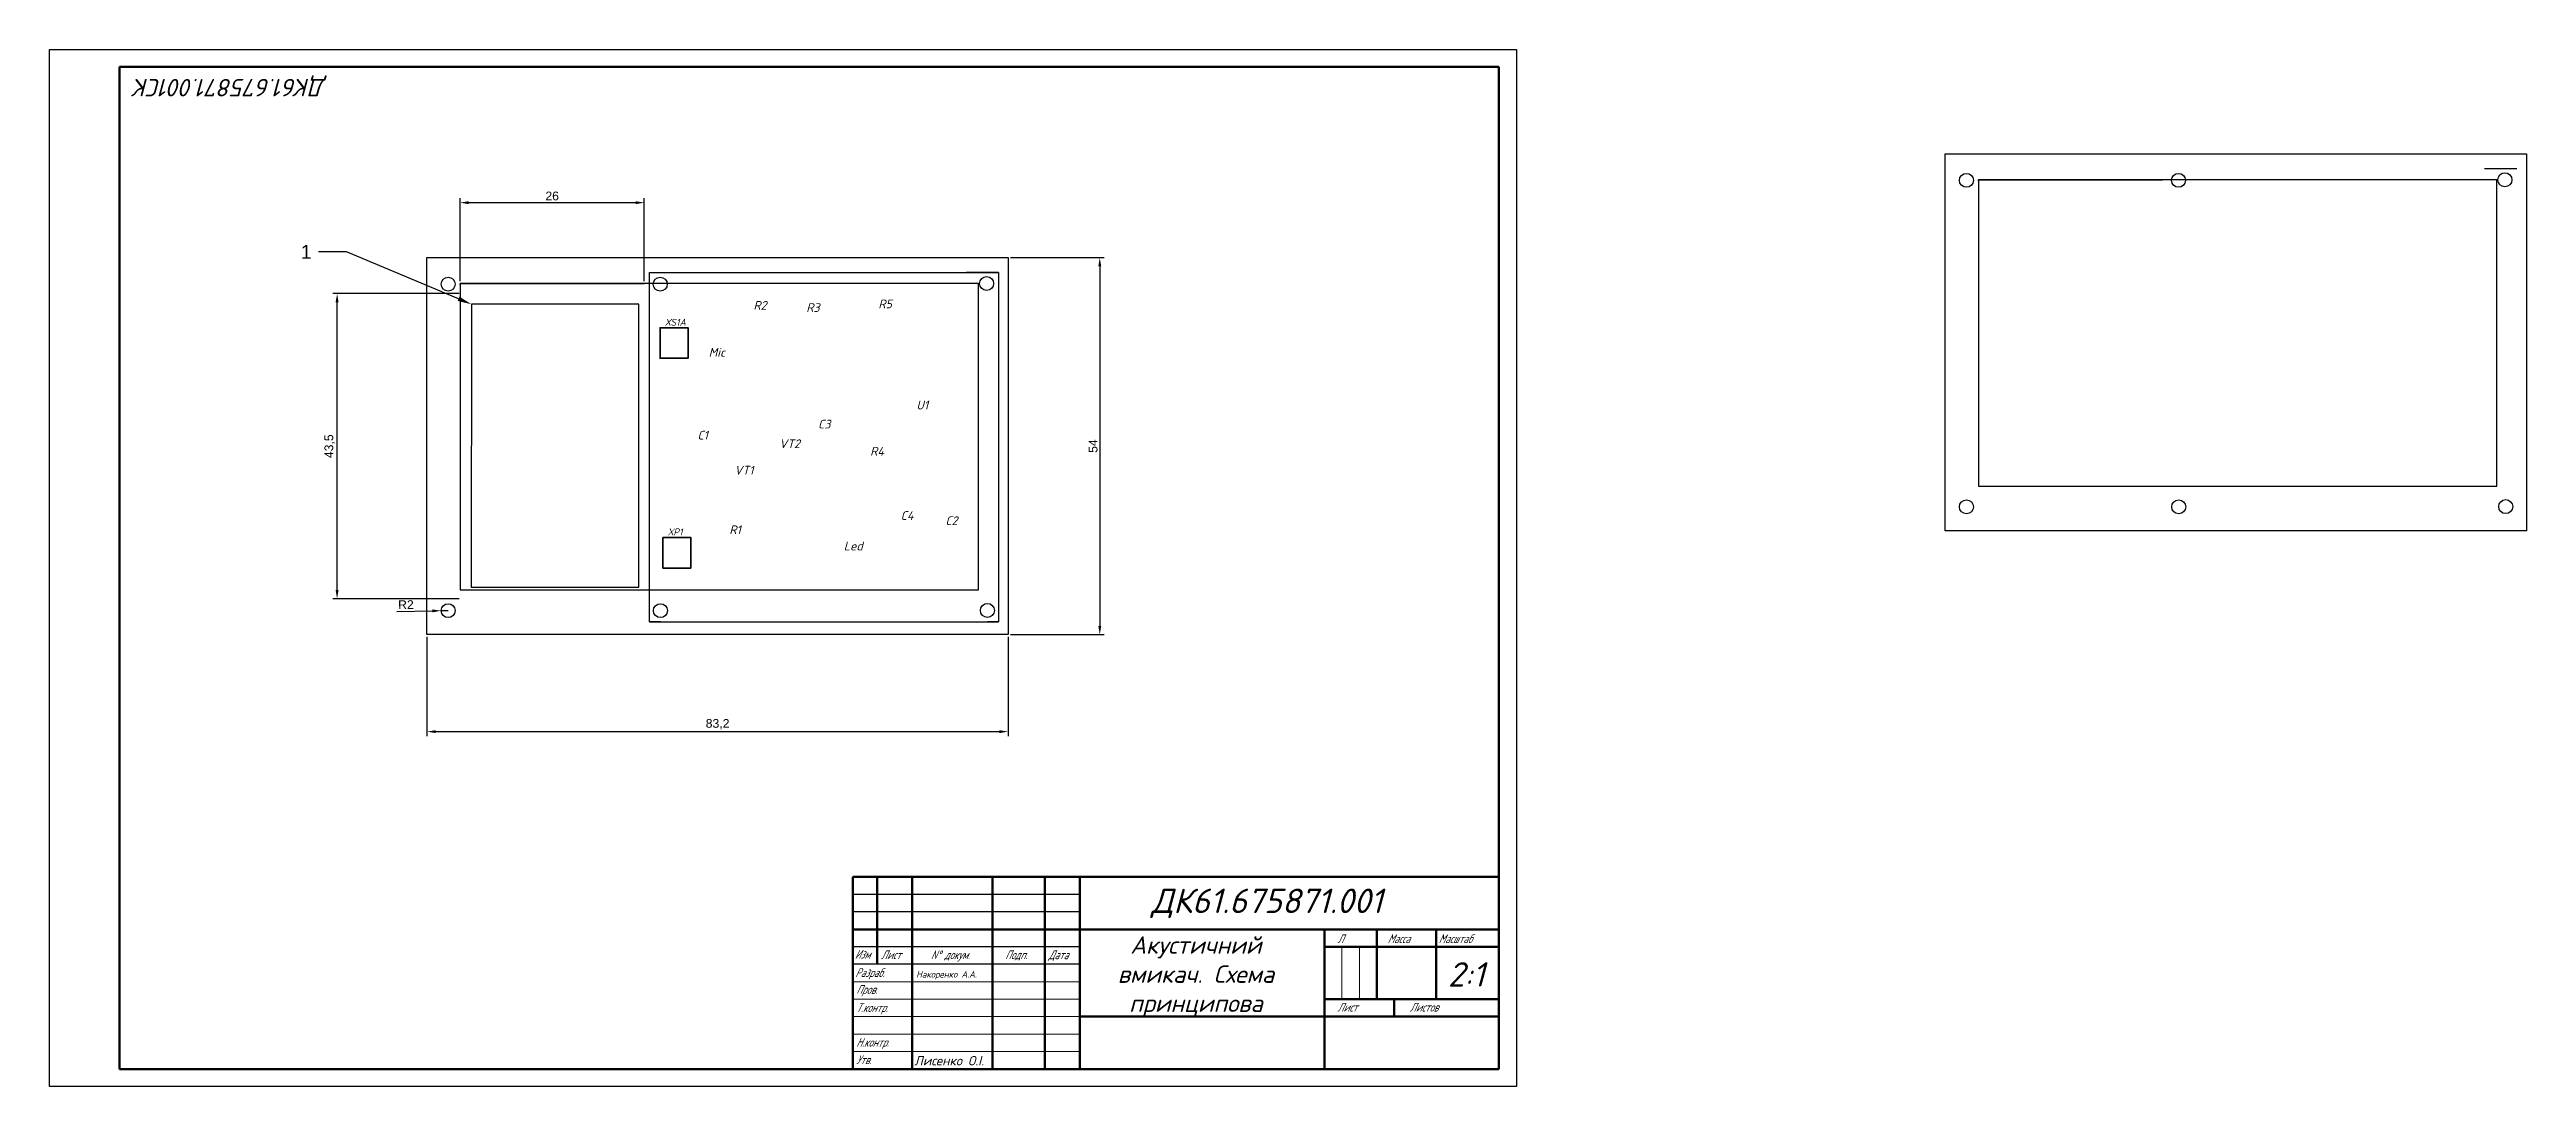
# Model space of a CAD drawing. Header units: millimetres. Extents: x 118 to 828, y 130 to 427.
import ezdxf
from ezdxf import colors
from ezdxf.entities.mleader import LeaderData, LeaderLine
from ezdxf.math import Vec2, Vec3

# ---------------------------------------------------------------- set-up
doc = ezdxf.new("R2010")
doc.units = ezdxf.units.MM
doc.layers.add('KONTUR', color=7, linetype='Continuous')
doc.layers.add('крона', color=50, linetype='Continuous')
for name, color, linetype, lineweight in [('Основная', 255, 'Continuous', 70), ('схема', 7, 'Continuous', 35), ('текст', 7, 'Continuous', 25), ('тонкая', 7, 'Continuous', 20)]:
    doc.layers.add(name, color=color, linetype=linetype, lineweight=lineweight)
doc.styles.get("Standard").update_dxf_attribs({"font": 'arial.ttf'})
doc.styles.add('Гост', font='isocpeui.ttf')
doc.styles.add('стиль1', font='isocpeui.ttf')
doc.dimstyles.new('ISO-25', dxfattribs={"dimtxt": 2.5, "dimasz": 2.5, "dimexe": 1.25, "dimexo": 0.625, "dimtad": 1, "dimtxsty": 'Standard', "dimcen": 2.5, "dimadec": 0, "dimazin": 0, "dimtfac": 1, "dimtmove": 0, "dimatfit": 3, "dimfxl": 1, "dimarcsym": 0})

# ---------------------------------------------------------------- blocks, each defined once
blk = doc.blocks.new('*D19')
at = {"color": 0, "lineweight": -2, "transparency": 16777216}
for p, q in [((393.56, 367.64), (420.42, 367.64)), ((419.17, 365.14), (419.17, 262.14)), ((393.56, 259.64), (420.42, 259.64))]:
    blk.add_line(p, q, dxfattribs=at)
at = {"color": 0, "transparency": 16777216}
for points in [[(418.75, 365.14), (419.58, 365.14), (419.17, 367.64)], [(418.75, 262.14), (419.58, 262.14), (419.17, 259.64)]]:
    blk.add_solid(points, dxfattribs=at)
at = {"layer": 'Defpoints', "color": 0, "transparency": 16777216}
for p in [(392.94, 367.64), (392.94, 259.64), (419.17, 259.64)]:
    blk.add_point(p, dxfattribs=at)
at = {"color": 0, "transparency": 16777216, "insert": (417.27, 313.64), "char_height": 2.5, "attachment_point": 5, "rotation": 90}
blk.add_mtext('54', dxfattribs=at)
blk = doc.blocks.new('*D20')
at = {"color": 0, "lineweight": -2, "transparency": 16777216}
for p, q in [((226.54, 259.02), (226.54, 230.6)), ((392.94, 259.02), (392.94, 230.6)), ((229.04, 231.85), (390.44, 231.85))]:
    blk.add_line(p, q, dxfattribs=at)
at = {"color": 0, "transparency": 16777216}
for points in [[(229.04, 232.27), (229.04, 231.44), (226.54, 231.85)], [(390.44, 232.27), (390.44, 231.44), (392.94, 231.85)]]:
    blk.add_solid(points, dxfattribs=at)
at = {"layer": 'Defpoints', "color": 0, "transparency": 16777216}
for p in [(226.54, 259.64), (392.94, 259.64), (392.94, 231.85)]:
    blk.add_point(p, dxfattribs=at)
at = {"color": 0, "transparency": 16777216, "insert": (309.74, 233.98), "char_height": 2.5, "attachment_point": 5}
blk.add_mtext('83,2', dxfattribs=at)
blk = doc.blocks.new('*D28')
at = {"color": 0, "lineweight": -2, "transparency": 16777216}
for p, q in [((236.01, 360.84), (236.01, 384.61)), ((238.51, 383.36), (286.24, 383.36)), ((288.74, 360.84), (288.74, 384.61))]:
    blk.add_line(p, q, dxfattribs=at)
at = {"color": 0, "transparency": 16777216}
for points in [[(238.51, 383.78), (238.51, 382.94), (236.01, 383.36)], [(286.24, 383.78), (286.24, 382.94), (288.74, 383.36)]]:
    blk.add_solid(points, dxfattribs=at)
at = {"layer": 'Defpoints', "color": 0, "transparency": 16777216}
for p in [(288.74, 383.36), (236.01, 360.21, -150.27), (288.74, 360.21, -150.27)]:
    blk.add_point(p, dxfattribs=at)
at = {"color": 0, "transparency": 16777216, "insert": (262.38, 385.26), "char_height": 2.5, "attachment_point": 5}
blk.add_mtext('26', dxfattribs=at)
blk = doc.blocks.new('*D30')
at = {"color": 0, "lineweight": -2, "transparency": 16777216}
for p, q in [((235.71, 357.31), (199.55, 357.31)), ((200.8, 272.39), (200.8, 354.81)), ((235.71, 269.89), (199.55, 269.89))]:
    blk.add_line(p, q, dxfattribs=at)
at = {"color": 0, "transparency": 16777216}
for points in [[(200.38, 354.81), (201.22, 354.81), (200.8, 357.31)], [(200.38, 272.39), (201.22, 272.39), (200.8, 269.89)]]:
    blk.add_solid(points, dxfattribs=at)
at = {"layer": 'Defpoints', "color": 0, "transparency": 16777216}
for p in [(200.8, 357.31), (236.34, 357.31, -150.27), (236.34, 269.89, -150.27)]:
    blk.add_point(p, dxfattribs=at)
at = {"color": 0, "transparency": 16777216, "insert": (198.67, 313.6), "char_height": 2.5, "attachment_point": 5, "rotation": 90}
blk.add_mtext('43,5', dxfattribs=at)
blk = doc.blocks.new('*D31')
at = {"color": 0, "lineweight": -2, "transparency": 16777216}
for p, q in [((217.91, 266.3), (228.09, 266.44)), ((232.59, 266.5), (230.59, 266.48))]:
    blk.add_line(p, q, dxfattribs=at)
at = {"color": 0, "transparency": 16777216}
blk.add_solid([(228.09, 266.86), (228.1, 266.02), (230.59, 266.48)], dxfattribs=at)
at = {"layer": 'Defpoints', "color": 0, "transparency": 16777216}
for p in [(230.59, 266.48), (232.59, 266.5)]:
    blk.add_point(p, dxfattribs=at)
at = {"color": 0, "transparency": 16777216, "insert": (220.51, 268.22), "char_height": 2.5, "attachment_point": 5, "rotation": 0.79915}
blk.add_mtext('R2', dxfattribs=at)

msp = doc.modelspace()

# ---------------------------------------------------------------- linework, layer by layer
for p, q in [((824.925, 393.076), (815.623, 393.076)), ((824.925, 393.076), (824.925, 393.076)), ((824.925, 393.076), (824.925, 393.076)), ((824.925, 393.076), (824.925, 393.076)), ((824.925, 393.076), (824.925, 393.076)), ((824.925, 393.076), (824.925, 393.076)), ((819.126, 389.942, -150.272), (670.725, 389.942, -150.272)), ((670.725, 389.607, -150.272), (670.725, 389.942, -150.272)), ((670.725, 389.942, -150.272), (670.725, 389.942, -150.272)), ((670.725, 389.942, -150.272), (670.725, 389.942, -150.272)), ((670.725, 389.942, -150.272), (670.725, 389.942, -150.272)), ((670.725, 389.942, -150.272), (723.453, 389.942, -150.272)), ((670.725, 389.607, -150.272), (670.725, 302.187, -150.272)), ((819.126, 388.102, -150.272), (819.126, 389.942, -150.272)), ((819.126, 302.187, -150.272), (819.126, 388.102, -150.272)), ((390.212, 363.349), (380.911, 363.349)), ((390.212, 363.349), (390.212, 363.349)), ((390.212, 363.349), (390.212, 363.349)), ((390.212, 363.349), (390.212, 363.349)), ((390.212, 363.349), (390.212, 363.349)), ((390.212, 363.349), (390.212, 363.349)), ((384.414, 360.215, -150.272), (236.013, 360.215, -150.272)), ((236.013, 359.879, -150.272), (236.013, 360.215, -150.272)), ((236.013, 360.215, -150.272), (236.013, 360.215, -150.272)), ((236.013, 360.215, -150.272), (236.013, 360.215, -150.272)), ((236.013, 360.215, -150.272), (236.013, 360.215, -150.272)), ((236.013, 360.215, -150.272), (288.741, 360.215, -150.272)), ((236.013, 359.879, -150.272), (236.013, 272.46, -150.272)), ((384.414, 358.375, -150.272), (384.414, 360.215, -150.272)), ((384.414, 272.46, -150.272), (384.414, 358.375, -150.272)), ((670.725, 302.187, -150.272), (819.126, 302.187, -150.272)), ((236.013, 272.46, -150.272), (384.414, 272.46, -150.272)), ((413.467, 185.221), (348.467, 185.221)), ((413.467, 180.221), (348.467, 180.221)), ((413.467, 170.221), (348.467, 170.221)), ((413.467, 165.221), (348.467, 165.221)), ((483.467, 135.221), (483.467, 135.221))]:
    msp.add_line(p, q)
for points in [[(821.249, 397.369), (827.649, 397.369), (827.649, 343.369), (827.649, 289.369), (661.249, 289.369), (661.249, 297.369), (661.249, 397.369), (827.649, 397.369)], [(386.537, 367.642), (392.937, 367.642), (392.937, 313.642), (392.937, 259.642), (226.537, 259.642), (226.537, 267.642), (226.537, 367.642), (392.937, 367.642)], [(290.212, 263.349), (290.212, 363.349), (390.212, 363.349), (390.212, 263.349)], [(293.412, 263.349), (290.212, 263.349), (390.212, 263.349), (387.012, 263.349)]]:
    msp.add_lwpolyline(points)
at = {"lineweight": 35}
msp.add_lwpolyline([(293.27, 338.739), (293.27, 347.539), (301.27, 347.539), (301.27, 338.739)], dxfattribs=at)
msp.add_lwpolyline([(294.072, 287.489), (302.072, 287.489), (302.072, 278.689), (294.072, 278.689)], close=True, dxfattribs=at)
for centre in [(667.305, 389.759), (728.034, 389.759), (821.487, 389.921, -6.2), (232.593, 360.032), (293.322, 360.032), (386.775, 360.194, -6.2), (667.305, 296.231), (728.083, 296.231), (821.701, 296.295), (232.593, 266.504), (293.37, 266.504), (386.988, 266.568)]:
    msp.add_circle(centre, 2)
at = {"layer": 'KONTUR'}
for p, q in [((118.467, 130.221), (118.467, 427.221)), ((118.467, 427.221), (538.467, 427.221)), ((538.467, 427.221), (538.467, 130.221)), ((538.467, 130.221), (118.467, 130.221))]:
    msp.add_line(p, q, dxfattribs=at)
at = {"layer": 'крона'}
msp.add_lwpolyline([(287.169, 273.267), (287.169, 354.267), (239.259, 354.267), (239.169, 273.267)], close=True, dxfattribs=at)
at = {"layer": 'Основная'}
for p, q in [((138.467, 135.221), (138.467, 422.221)), ((533.467, 422.221), (138.467, 422.221)), ((533.467, 135.221), (533.467, 422.221)), ((348.467, 190.221), (348.467, 135.221)), ((533.467, 190.221), (348.467, 190.221)), ((355.467, 165.221), (355.467, 190.221)), ((365.467, 190.221), (365.467, 135.221)), ((388.467, 135.221), (388.467, 190.221)), ((403.467, 190.221), (403.467, 135.221)), ((413.467, 190.221), (413.467, 135.221)), ((348.467, 175.221), (533.467, 175.221)), ((483.467, 175.221), (483.467, 135.221)), ((483.467, 170.221), (533.467, 170.221)), ((498.467, 175.221), (498.467, 155.221)), ((515.467, 175.221), (515.467, 155.221)), ((533.467, 150.221), (413.467, 150.221)), ((533.467, 155.221), (483.467, 155.221)), ((503.467, 155.221), (503.467, 150.221)), ((533.467, 135.221), (138.467, 135.221))]:
    msp.add_line(p, q, dxfattribs=at)
at = {"layer": 'схема'}
for p, q in [((138.467, 422.014), (138.467, 407.014)), ((301.149, 338.856), (293.149, 338.856)), ((298.072, 278.689), (302.072, 278.689))]:
    msp.add_line(p, q, dxfattribs=at)
at = {"layer": 'тонкая'}
for p, q in [((488.455, 170.012), (488.455, 155.221)), ((493.533, 170.012), (493.533, 155.221)), ((348.467, 160.221), (413.467, 160.221)), ((413.467, 155.221), (348.467, 155.221)), ((413.467, 150.221), (348.467, 150.221))]:
    msp.add_line(p, q, dxfattribs=at)
for points in [[(348.467, 145.221), (413.467, 145.221)], [(348.467, 140.221), (413.467, 140.221)]]:
    msp.add_lwpolyline(points, dxfattribs=at)

# ---------------------------------------------------------------- texts
at = {"attachment_point": 1, "style": 'стиль1'}
for s, width, insert, char_height in [('R2', 12.71622, (320.003, 355.182), 2.5), ('R5', 5.67391, (355.778, 355.601), 2.5), ('ХS1A', 4.7441, (294.71, 350.094), 2), ('R3', 6.93384, (335.13, 354.559), 2.5), ('Mic', 6.93411, (307.194, 341.737), 2.5), ('U1', 4.46064, (366.654, 326.643), 2.5), ('C3', 9.65885, (338.505, 321.171), 2.5), ('С1', 5.25335, (304.052, 318.007), 2.5), ('VT2', 0.24569, (327.407, 315.555), 2.5), ('R4', 7.33011, (353.425, 313.408), 2.5), ('VT1', 0.88124, (314.563, 307.977), 2.5), ('R1', 5.67374, (313.098, 290.921), 2.5), ('C4', 6.26008, (362.169, 294.991), 2.5), ('С2', 6.73558, (375.059, 293.525), 2.5), ('ХР1', 4.7441, (295.512, 290.045), 2), ('Led', 7.57787, (345.867, 286.259), 2.5)]:
    msp.add_mtext_dynamic_manual_height_columns(s, width=width, gutter_width=12.5, heights=[0], dxfattribs=dict(at, insert=insert, char_height=char_height))
at = {"layer": 'схема', "lineweight": 80, "insert": (197.594, 413.805), "char_height": 5, "attachment_point": 1, "rotation": 180, "style": 'стиль1'}
msp.add_mtext_dynamic_manual_height_columns('ДК61.675871.001СК', width=81.86775, gutter_width=12.5, heights=[0], dxfattribs=at)
at = {"layer": 'текст', "style": 'стиль1', "oblique": 15, "width": 0.75}
for s, p in [('Л', (487.185, 171.286)), ('Масса', (501.559, 171.286)), ('Масштаб', (516.152, 171.286)), ('Изм', (349.012, 166.833)), ('Разраб.', (349.128, 161.582)), ('Лист', (356.488, 166.683)), ('N%%d докум. ', (370.772, 166.683)), ('Подп.', (392.024, 166.683)), ('Дата', (404.475, 166.683)), ('Пров.', (349.429, 156.75)), ('Т.контр.', (349.429, 151.555)), ('Лист', (487.185, 151.672)), ('Листов', (507.909, 151.672)), ('Н.контр.', (349.429, 141.633)), ('Утв.', (349.429, 136.613))]:
    msp.add_text(s, height=2.5, dxfattribs=at).set_placement(p)
at = {"layer": 'текст', "style": 'Гост'}
for s, width, insert, char_height, attachment_point in [('ДК61.675871.001', 92.5, (433.89, 186.889), 7, 1), ('Акустичний вмикач. Схема принципова', 64.38854, (446.692, 161.727), 5, 5), ('Накоренко А.А.', 23, (366.602, 163.268), 1.85, 1), ('2:1', 12.98556, (518.816, 165.827), 7, 1), ('Лисенко О.І.', 23, (366.038, 138.961), 2.7, 1)]:
    msp.add_mtext_dynamic_manual_height_columns(s, width=width, gutter_width=35, heights=[0], dxfattribs=dict(at, insert=insert, char_height=char_height, attachment_point=attachment_point))

# ---------------------------------------------------------------- dimensions: what is measured, and where the dimension line sits
for base, p1, p2, text, picture, middle in [((288.741, 383.362), (236.013, 360.215, -150.272), (288.741, 360.215, -150.272), '26', '*D28', (262.377, 385.263)), ((392.937, 231.853), (226.537, 259.642), (392.937, 259.642), '83,2', '*D20', (309.737, 233.98))]:
    dim = msp.add_linear_dim(base=base, p1=p1, p2=p2, text=text, dimstyle='ISO-25')
    dim.commit()
    dim.dimension.update_dxf_attribs({"geometry": picture, "text_midpoint": middle})
for base, p1, p2, text, picture, middle in [((419.168, 259.642), (392.937, 367.642), (392.937, 259.642), '54', '*D19', (417.271, 313.642)), ((200.8, 357.312), (236.337, 269.892, -150.272), (236.337, 357.312, -150.272), '43,5', '*D30', (198.673, 313.602))]:
    dim = msp.add_linear_dim(base=base, p1=p1, p2=p2, angle=90, text=text, dimstyle='ISO-25')
    dim.commit()
    dim.dimension.update_dxf_attribs({"geometry": picture, "text_midpoint": middle})
dim = msp.add_radius_dim(center=(232.593, 266.504), mpoint=(230.593, 266.476), dimstyle='ISO-25')
dim.commit()
dim.dimension.update_dxf_attribs({"geometry": '*D31', "text_midpoint": (220.535, 266.336), "dimtype": 164})

# ---------------------------------------------------------------- leaders
ml = msp.add_multileader_mtext('Standard')
ml.set_content('1', color=256)
ml.set_leader_properties()
ml.build(insert=Vec2(0, 0))
ctx = ml.context
ctx.base_point, ctx.plane_origin = Vec3(190.049, 369.275), Vec3(239.259, 354.267)
ctx.text_align_type = 2
notes = []
notes.append((ctx, [(0, (1, 1, 0), (203.522, 369.275), (-1, 0), 8, [(0, [(239.259, 354.267)], 0, [])])]))
ctx.mtext.insert, ctx.mtext.alignment, ctx.mtext.flow_direction = Vec3(193.522, 371.275), 3, 5
for ctx, leaders in notes:
    for number, flags, end, landing, length, lines in leaders:
        leader = LeaderData()
        leader.index, (leader.has_last_leader_line, leader.has_dogleg_vector, leader.attachment_direction) = number, flags
        leader.last_leader_point, leader.dogleg_vector, leader.dogleg_length = Vec3(end), Vec3(landing), length
        for number, points, colour, breaks in lines:
            line = LeaderLine()
            line.index, line.vertices, line.color, line.breaks = number, Vec3.list(points), colors.encode_raw_color(colour), breaks
            leader.lines.append(line)
        ctx.leaders.append(leader)

doc.saveas('drawing.dxf')
